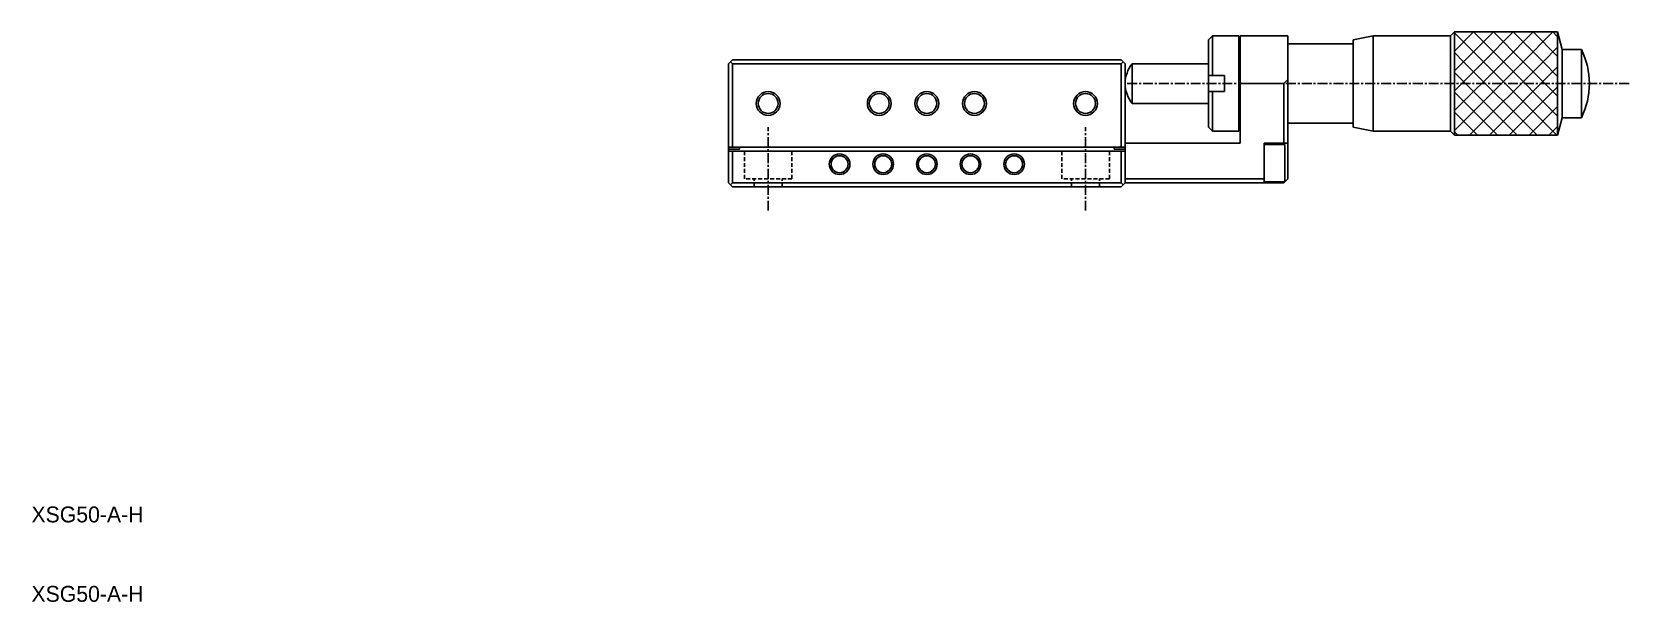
# Model space of a CAD drawing. Extents: x 10 to 366, y 10 to 236.
# Drawn here: x 10.1 to 211.3, y 10 to 81.8 of the extents above; entities that cross this region are included whole.
import ezdxf

# ---------------------------------------------------------------- set-up
doc = ezdxf.new("R2010")
doc.units = 0
doc.linetypes.add('CENTER', pattern=[2, 1.25, -0.25, 0.25, -0.25])
doc.linetypes.add('DASHED', pattern=[0.75, 0.5, -0.25])
doc.layers.get('0').update_dxf_attribs({"linetype": 'CONTINUOUS'})
doc.layers.add('CENTER', color=1, linetype='CENTER')
doc.styles.get("Standard").update_dxf_attribs({"font": 'FG教科書体NT-M'})

msp = doc.modelspace()

# ---------------------------------------------------------------- linework, layer by layer
at = {"color": 7, "linetype": 'CONTINUOUS'}
for p, q in [((158.844926, 81.250001), (158.344926, 80.750001)), ((158.344926, 76.250001), (158.344926, 80.750001)), ((158.844926, 81.250001), (158.844926, 76.250001)), ((162.144926, 81.250001), (158.844926, 81.250001)), ((162.144926, 75.250001), (162.144926, 81.250001)), ((162.344926, 81.050001), (162.144926, 81.250001)), ((162.344926, 75.25), (162.344926, 81.25)), ((162.344926, 81.25), (168.344926, 81.25)), ((168.344926, 81.25), (168.344926, 75.75)), ((179.094925, 81.249997), (176.594926, 80.749998)), ((176.594926, 80.749998), (176.594926, 69.750004)), ((179.094925, 81.249997), (179.094925, 69.250005)), ((188.84493, 81.249997), (179.094925, 81.249997)), ((189.344932, 81.75), (188.84493, 81.249997)), ((188.84493, 81.249997), (188.84493, 69.250005)), ((189.344932, 81.75), (202.344933, 81.75)), ((189.344932, 68.750002), (189.344932, 81.75)), ((202.934421, 79.55), (202.344933, 81.75)), ((202.344933, 81.75), (202.344933, 68.750002)), ((176.594926, 80.250001), (168.344926, 80.250001)), ((202.934421, 79.55), (202.934421, 70.950001)), ((205.344932, 79.55), (202.934421, 79.55)), ((205.344932, 79.55), (205.344932, 70.950001)), ((97.844926, 77.75), (98.094926, 78)), ((97.844926, 67.25), (97.844926, 77.75)), ((98.344926, 78.25), (98.094926, 78)), ((98.094926, 78), (98.344926, 77.75)), ((98.344926, 78.25), (147.344926, 78.25)), ((147.344926, 77.75), (98.344926, 77.75)), ((98.344926, 77.75), (98.344926, 67.25)), ((147.594926, 78), (147.344926, 78.25)), ((147.344926, 77.75), (147.594926, 78)), ((147.344926, 67.25), (147.344926, 77.75)), ((147.594926, 78), (147.844926, 77.75)), ((147.844926, 77.75), (147.844926, 67.25)), ((148.722435, 77.749997), (148.722435, 72.750005)), ((158.344926, 77.749997), (148.722435, 77.749997)), ((158.344926, 76.250072), (158.344926, 74.249929)), ((158.844926, 76.250001), (158.344926, 76.250001)), ((160.344926, 76.250001), (158.844926, 76.250001)), ((160.344926, 74.250001), (160.344926, 76.250001)), ((162.144926, 69.250001), (162.144926, 75.250001)), ((162.344926, 75.25), (162.344926, 67.75)), ((167.844926, 75.25), (162.344926, 75.25)), ((167.844926, 75.25), (168.344926, 75.75)), ((167.844926, 67.75), (167.844926, 75.25)), ((168.344926, 75.75), (168.344926, 67.75)), ((148.722435, 72.750005), (158.344926, 72.750005)), ((158.344926, 69.750001), (158.344926, 74.250001)), ((158.344926, 74.250001), (158.844926, 74.250001)), ((158.844926, 74.250001), (158.844926, 69.250001)), ((158.844926, 74.250001), (160.344926, 74.250001)), ((202.344933, 68.750002), (202.934421, 70.950001)), ((202.934421, 70.950001), (205.344932, 70.950001)), ((158.344926, 69.750001), (158.844926, 69.250001)), ((158.844926, 69.250001), (162.144926, 69.250001)), ((162.144926, 69.250001), (162.344926, 69.450001)), ((168.344926, 70.250001), (176.594926, 70.250001)), ((176.594926, 69.750004), (179.094925, 69.250005)), ((179.094925, 69.250005), (188.84493, 69.250005)), ((188.84493, 69.250005), (189.344932, 68.750002)), ((202.344933, 68.750002), (189.344932, 68.750002)), ((98.344926, 67.25), (97.844926, 67.25)), ((97.844926, 67.25), (97.844926, 67)), ((97.844926, 67), (99.244926, 67)), ((97.844926, 66.75), (97.844926, 67)), ((97.844926, 62.75), (97.844926, 66.75)), ((97.844926, 66.75), (98.344926, 66.75)), ((98.344926, 67.25), (147.344926, 67.25)), ((98.344926, 66.75), (98.344926, 62.75)), ((147.344926, 66.75), (98.344926, 66.75)), ((99.244926, 67.25), (99.244926, 67)), ((146.444926, 67.25), (146.444926, 67)), ((147.844926, 67), (146.444926, 67)), ((147.844926, 67.25), (147.344926, 67.25)), ((147.344926, 62.75), (147.344926, 66.75)), ((147.344926, 66.75), (147.844926, 66.75)), ((162.344926, 67.75), (147.844926, 67.75)), ((147.844926, 67.25), (147.844926, 67)), ((147.844926, 67), (147.844926, 66.75)), ((147.844926, 66.75), (147.844926, 62.75)), ((167.844926, 67.75), (165.344926, 67.75)), ((165.344926, 63.250001), (165.344926, 67.75)), ((167.944926, 67.600001), (165.344926, 67.600001)), ((168.344926, 67.75), (167.844926, 67.75)), ((167.944926, 62.900001), (167.944926, 67.600001)), ((168.344926, 65.25), (168.344926, 67.75)), ((168.344926, 65.25), (168.344926, 63.250001)), ((98.094926, 62.5), (97.844926, 62.75)), ((98.344926, 62.75), (98.094926, 62.5)), ((98.344926, 62.25), (98.094926, 62.5)), ((98.344926, 62.75), (147.344926, 62.75)), ((147.594926, 62.5), (147.344926, 62.75)), ((147.594926, 62.5), (147.344926, 62.25)), ((147.844926, 62.75), (147.594926, 62.5)), ((147.844926, 63.250001), (165.344926, 63.250001)), ((165.344926, 62.750001), (147.844926, 62.750001)), ((165.344926, 63.250001), (165.344926, 62.750001)), ((165.344926, 62.9), (167.944926, 62.9)), ((167.844926, 62.750001), (165.344926, 62.750001)), ((167.844926, 62.750001), (168.344926, 63.250001)), ((147.344926, 62.25), (98.344926, 62.25))]:
    msp.add_line(p, q, dxfattribs=at)
at = {"color": 3, "linetype": 'CONTINUOUS'}
for p, q in [((189.344932, 81.75), (189.344932, 68.750002)), ((202.344933, 81.75), (189.344932, 81.75)), ((189.344932, 79.344932), (191.75, 81.75)), ((189.344932, 81.655068), (193, 78)), ((190.5, 78), (194.25, 81.75)), ((191.75, 81.75), (195.5, 78)), ((193, 78), (196.75, 81.75)), ((194.25, 81.75), (198, 78)), ((195.5, 78), (199.25, 81.75)), ((196.75, 81.75), (200.5, 78)), ((198, 78), (201.75, 81.75)), ((199.25, 81.75), (202.344933, 78.655067)), ((201.75, 81.75), (202.344933, 81.155067)), ((202.344933, 81.75), (202.344933, 68.750001)), ((189.344932, 79.155068), (190.5, 78)), ((200.5, 78), (202.344933, 79.844933)), ((189.344932, 76.844932), (190.5, 78)), ((189.344932, 74.344932), (193, 78)), ((189.344932, 71.844932), (195.5, 78)), ((189.344932, 69.344932), (198, 78)), ((189.344932, 76.655068), (197.249999, 68.750001)), ((190.5, 78), (199.749999, 68.750001)), ((191.250001, 68.750001), (200.5, 78)), ((193, 78), (202.249999, 68.750001)), ((193.750001, 68.750001), (202.344933, 77.344933)), ((195.5, 78), (202.344933, 71.155067)), ((198, 78), (202.344933, 73.655067)), ((200.5, 78), (202.344933, 76.155067)), ((196.250001, 68.750001), (202.344933, 74.844933)), ((104.021499, 73.172109), (103.962953, 73.309031)), ((104.070508, 72.995861), (104.037822, 73.123496)), ((144.070508, 72.995861), (144.037822, 73.123496)), ((189.344932, 74.155068), (194.749999, 68.750001)), ((189.344932, 71.655068), (192.249999, 68.750001)), ((198.750001, 68.750001), (202.344933, 72.344933)), ((189.344932, 69.155068), (189.749999, 68.750001)), ((189.344932, 68.750002), (202.344933, 68.750002)), ((201.250001, 68.750001), (202.344933, 69.844933))]:
    msp.add_line(p, q, dxfattribs=at)
at = {"color": 3, "linetype": 'DASHED'}
for p, q in [((99.844926, 63.25), (99.844926, 66.75)), ((105.844926, 63.25), (105.844926, 66.75)), ((139.844926, 63.25), (139.844926, 66.75)), ((145.844926, 63.25), (145.844926, 66.75)), ((105.844926, 63.25), (99.844926, 63.25)), ((101.094926, 62.25), (101.094926, 63.25)), ((104.594926, 62.25), (104.594926, 63.25)), ((145.844926, 63.25), (139.844926, 63.25)), ((141.094926, 62.25), (141.094926, 63.25)), ((144.594926, 62.25), (144.594926, 63.25))]:
    msp.add_line(p, q, dxfattribs=at)
at = {"color": 3, "linetype": 'CONTINUOUS'}
for centre, radius in [((102.844926, 72.75), 1.5), ((116.844926, 72.75), 1.5), ((122.844926, 72.75), 1.5), ((128.844926, 72.75), 1.5), ((142.844926, 72.75), 1.5), ((111.844926, 65.100001), 1.3), ((117.344926, 65.100001), 1.3), ((122.844926, 65.100001), 1.3), ((128.344926, 65.100001), 1.3), ((133.844926, 65.100001), 1.3)]:
    msp.add_circle(centre, radius, dxfattribs=at)
at = {"color": 7, "linetype": 'CONTINUOUS'}
for centre, radius in [((102.844926, 72.75), 1.25), ((116.844926, 72.75), 1.25), ((122.844926, 72.75), 1.25), ((128.844926, 72.75), 1.25), ((142.844926, 72.75), 1.25), ((111.844926, 65.100001), 1.075), ((117.344926, 65.100001), 1.075), ((122.844926, 65.100001), 1.075), ((128.344926, 65.100001), 1.075), ((133.844926, 65.100001), 1.075)]:
    msp.add_circle(centre, radius, dxfattribs=at)
for centre, radius, start, end in [((196.599932, 75.25), 9.745001, 333.816209, 26.183791), ((151.844931, 75.25), 3.999997, 141.317811, 180), ((151.844931, 75.25), 3.999997, 180, 218.682189)]:
    msp.add_arc(centre, radius, start, end, dxfattribs=at)
at = {"layer": 'CENTER', "color": 1, "linetype": 'CENTER'}
for p, q in [((211.344933, 75.25), (147.844934, 75.25)), ((102.844926, 59.25), (102.844926, 69.750001)), ((142.844926, 59.25), (142.844926, 69.750001))]:
    msp.add_line(p, q, dxfattribs=at)

# ---------------------------------------------------------------- texts
at = {"color": 7, "linetype": 'CONTINUOUS'}
for p in [(10, 20), (10, 10)]:
    msp.add_text('XSG50-A-H', height=2, dxfattribs=at).set_placement(p)

doc.saveas('drawing.dxf')
